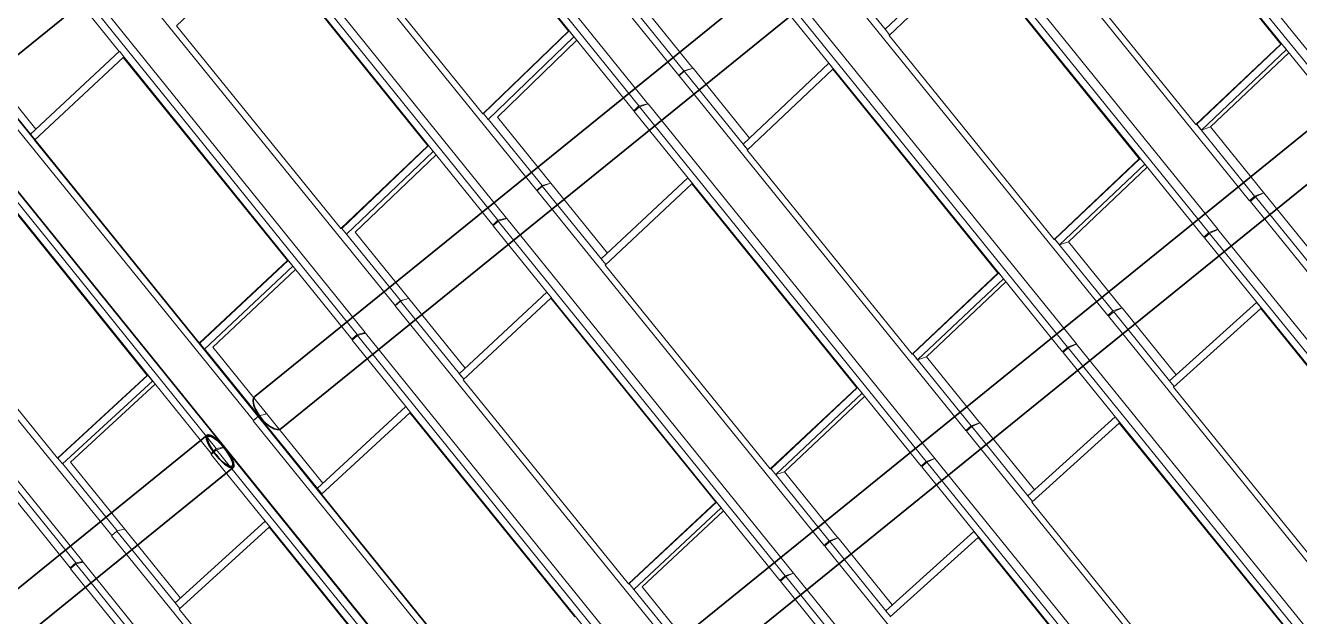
# Model space of a CAD drawing. Header units: millimetres. Extents: x 834681283 to 835686922, y 817551134 to 819407044.
# Drawn here: x 835236782 to 835245165, y 818121314 to 818125200 of the extents above; entities that cross this region are included whole.
import ezdxf

# ---------------------------------------------------------------- set-up
doc = ezdxf.new("R2010")
doc.units = ezdxf.units.MM
doc.header["$LTSCALE"] = 1200
doc.header["$MEASUREMENT"] = 0
doc.linetypes.add('P01-MAGP-P-RF$0$P01_MS_01_N1-FloorPlan-PART2OFUPPERROOFSETTINGOUT$0$BH DASHED2', pattern=[3, 2, -1])
doc.linetypes.add('P01-MAGP-P-RF$0$PHANTOM', pattern=[2.5, 1.25, -0.25, 0.25, -0.25, 0.25, -0.25])
doc.layers.add('P01-MAAN-P-EVA$0$HATCH', color=9, linetype='Continuous')
for name, color, linetype, lineweight in [('P01-MAGP-P-RF$0$MMH053__', 253, 'P01-MAGP-P-RF$0$PHANTOM', 40), ('P01-MAGP-P-RF$0$P01_MS_01_N1-FloorPlan-PART2OFUPPERROOFSETTINGOUT$0$S-BEAM', 253, 'Continuous', 35), ('P01-MAGP-P-RF$0$P01_MS_01_N1-FloorPlan-PART2OFUPPERROOFSETTINGOUT$0$S-BEAM-HIDN', 253, 'P01-MAGP-P-RF$0$P01_MS_01_N1-FloorPlan-PART2OFUPPERROOFSETTINGOUT$0$BH DASHED2', 18), ('P01-MAGP-P-RF$0$ROOF MESH HALF TONE$0$A-GLAZ', 253, 'Continuous', 9)]:
    doc.layers.add(name, color=color, linetype=linetype, lineweight=lineweight)

# ---------------------------------------------------------------- blocks, each defined once
blk = doc.blocks.new('P01-MAGP-P-RF$0$P01_MS_01_N1-FloorPlan-PART2OFUPPERROOFSETTINGOUT$0$Circular Hollow Sections - CHS273x10_PSB97-8442590-PART 2 OF  UPPER ROOF SETTING OUT')
at = {"layer": 'P01-MAGP-P-RF$0$P01_MS_01_N1-FloorPlan-PART2OFUPPERROOFSETTINGOUT$0$S-BEAM'}
for p, q in [((20440.9, 35893.3), (13424.7, 30980.5)), ((13581.3, 30756.9), (20597.5, 35669.7))]:
    blk.add_line(p, q, dxfattribs=at)
for centre, major_axis, start_param, end_param in [((20519.2, 35781.5), (-78.3, 111.8), 0, 3.141593), ((20519.2, 35781.5), (-72.6, 103.6), 0, 3.141593), ((20519.2, 35781.5), (-78.3, 111.8), 3.141593, 6.283185), ((20519.2, 35781.5), (-72.6, 103.6), 3.141593, 6.283185), ((13503, 30868.7), (-78.3, 111.8), 0, 3.141593)]:
    blk.add_ellipse(centre, major_axis=major_axis, ratio=0.424124, start_param=start_param, end_param=end_param, dxfattribs=at)
blk = doc.blocks.new('P01-MAGP-P-RF$0$P01_MS_01_N1-FloorPlan-PART2OFUPPERROOFSETTINGOUT$0$Circular Hollow Sections - CHS273x10_PSB97-8442517-PART 2 OF  UPPER ROOF SETTING OUT')
at = {"layer": 'P01-MAGP-P-RF$0$P01_MS_01_N1-FloorPlan-PART2OFUPPERROOFSETTINGOUT$0$S-BEAM'}
for p, q in [((23873.5, 30991.1), (16857.2, 26078.3)), ((17013.8, 25854.6), (24030.1, 30767.5))]:
    blk.add_line(p, q, dxfattribs=at)
for centre, major_axis, start_param, end_param in [((23951.8, 30879.3), (-78.3, 111.8), 0, 3.141593), ((23951.8, 30879.3), (-72.6, 103.6), 0, 3.141593), ((23951.8, 30879.3), (-78.3, 111.8), 3.141593, 6.283185), ((23951.8, 30879.3), (-72.6, 103.6), 3.141593, 6.283185), ((16935.5, 25966.5), (-78.3, 111.8), 0, 3.141593)]:
    blk.add_ellipse(centre, major_axis=major_axis, ratio=0.420193, start_param=start_param, end_param=end_param, dxfattribs=at)
blk = doc.blocks.new('P01-MAGP-P-RF$0$P01_MS_01_N1-FloorPlan-PART2OFUPPERROOFSETTINGOUT$0$Circular Hollow Sections - CHS273x10_PSB97-8456002-PART 2 OF  UPPER ROOF SETTING OUT')
at = {"layer": 'P01-MAGP-P-RF$0$P01_MS_01_N1-FloorPlan-PART2OFUPPERROOFSETTINGOUT$0$S-BEAM'}
for p, q in [((13092.7, 30748), (9585, 28291.9)), ((9741.5, 28068.2), (13249.3, 30524.4))]:
    blk.add_line(p, q, dxfattribs=at)
for centre, major_axis, start_param, end_param in [((13171, 30636.2), (-78.3, 111.8), 0, 3.141593), ((13171, 30636.2), (-72.6, 103.6), 0, 3.141593), ((13171, 30636.2), (-78.3, 111.8), 3.141593, 6.283185), ((13171, 30636.2), (-72.6, 103.6), 3.141593, 6.283185), ((9663.3, 28180.1), (-78.3, 111.8), 0, 3.141593)]:
    blk.add_ellipse(centre, major_axis=major_axis, ratio=0.275074, start_param=start_param, end_param=end_param, dxfattribs=at)
blk = doc.blocks.new('P01-MAGP-P-RF$0$P01_MS_01_N1-FloorPlan-PART2OFUPPERROOFSETTINGOUT$0$Circular Hollow Sections - CHS273x10_PSB97-8457705-PART 2 OF  UPPER ROOF SETTING OUT')
at = {"layer": 'P01-MAGP-P-RF$0$P01_MS_01_N1-FloorPlan-PART2OFUPPERROOFSETTINGOUT$0$S-BEAM'}
for p, q in [((15203.6, 35888.4), (11705.3, 33438.9)), ((11861.9, 33215.2), (15360.2, 35664.8))]:
    blk.add_line(p, q, dxfattribs=at)
for centre, major_axis, start_param, end_param in [((15281.9, 35776.6), (-72.6, 103.6), 0, 3.141593), ((15281.9, 35776.6), (-78.3, 111.8), 0, 3.141593), ((15281.9, 35776.6), (-78.3, 111.8), 6.05966, 6.283185), ((15281.9, 35776.6), (-72.6, 103.6), 6.227444, 6.283185), ((15281.9, 35776.6), (-72.6, 103.6), 3.141593, 3.197333), ((15281.9, 35776.6), (-78.3, 111.8), 3.141593, 3.365118), ((11783.6, 33327), (-78.3, 111.8), 0, 3.141593)]:
    blk.add_ellipse(centre, major_axis=major_axis, ratio=0.393303, start_param=start_param, end_param=end_param, dxfattribs=at)
at = {"layer": 'P01-MAGP-P-RF$0$P01_MS_01_N1-FloorPlan-PART2OFUPPERROOFSETTINGOUT$0$S-BEAM-HIDN'}
for major_axis, start_param, end_param in [((-72.6, 103.6), 3.197727, 6.227051), ((-78.3, 111.8), 3.365483, 6.059295)]:
    blk.add_ellipse((15281.9, 35776.6), major_axis=major_axis, ratio=0.393303, start_param=start_param, end_param=end_param, dxfattribs=at)
blk = doc.blocks.new('P01-MAGP-P-RF$0$P01_MS_01_N1-FloorPlan-PART2OFUPPERROOFSETTINGOUT$0$Circular Hollow Sections - CHS273x16_PSB98-8464248-PART 2 OF  UPPER ROOF SETTING OUT')
at = {"layer": 'P01-MAGP-P-RF$0$P01_MS_01_N1-FloorPlan-PART2OFUPPERROOFSETTINGOUT$0$S-BEAM'}
for p, q in [((22137.1, 33418.6), (15092.1, 28485.7)), ((15484.7, 28427.3), (22293.7, 33195))]:
    blk.add_line(p, q, dxfattribs=at)
for major_axis, start_param, end_param in [((-78.3, 111.8), 0, 3.141593), ((-72.6, 103.6), 0, 3.141593), ((-78.3, 111.8), 3.141593, 6.283185), ((-72.6, 103.6), 3.141593, 6.283185)]:
    blk.add_ellipse((22215.4, 33306.8), major_axis=major_axis, ratio=0.429466, start_param=start_param, end_param=end_param, dxfattribs=at)
at = {"layer": 'P01-MAGP-P-RF$0$P01_MS_01_N1-FloorPlan-PART2OFUPPERROOFSETTINGOUT$0$S-BEAM-HIDN'}
for p, q in [((15092, 28485.6), (14969.5, 28399.9)), ((15126.1, 28176.2), (15484.6, 28427.3))]:
    blk.add_line(p, q, dxfattribs=at)
blk.add_ellipse((15047.8, 28288), major_axis=(-78.3, 111.8), ratio=0.429466, start_param=0, end_param=3.141593, dxfattribs=at)
blk = doc.blocks.new('P01-MAGP-P-RF$0$ROOF MESH HALF TONE')
at = {"layer": 'P01-MAGP-P-RF$0$ROOF MESH HALF TONE$0$A-GLAZ', "lineweight": 5}
for p, q in [((14631.4, 35348.4), (16353.6, 32890.5)), ((14359.6, 35166.2), (16077.9, 32709.5)), ((16138.2, 32719.9), (14419.9, 35176.6)), ((18985.3, 34733), (20352.9, 32781.2)), ((19020.2, 34761.8), (20742.4, 32304.1)), ((20803.6, 32322), (19081.5, 34779.7)), ((13647.1, 34659.6), (15370.2, 32201.4)), ((14667.9, 34637.1), (15650.2, 33232.7)), ((14673, 34638), (16042.6, 32679.9)), ((13382.9, 34481), (15100.2, 32024.7)), ((15158, 32033.8), (13440.7, 34490.1)), ((18323.5, 34264.4), (20042.9, 31807.2)), ((19328.4, 34234.3), (20319.4, 32820.1)), ((15050.2, 32729.7), (14066, 34133.7)), ((18004.3, 34046.4), (19371.5, 32094.8)), ((18039.3, 34075.2), (19761.1, 31617.6)), ((19821.7, 31634.6), (18100, 34092.2)), ((12662.8, 33970.7), (14387, 31512.1)), ((13080.8, 33447.5), (13691.5, 33950.8)), ((13691.5, 33950.8), (14674.4, 32544.9)), ((13696.7, 33951.3), (15064.3, 31995.1)), ((12407.1, 33796), (14123.3, 31340.1)), ((14178.2, 31347.9), (12462, 33803.8)), ((12370.7, 33766.5), (12692.8, 33305.6)), ((19724.9, 32331.2), (18735.2, 33745.7)), ((17339.7, 33576.1), (19059.4, 31118.8)), ((17374.7, 33604.9), (17728.7, 33099.2)), ((17728.6, 33099.1), (18324.4, 33589.2)), ((17751.8, 33057.3), (18347.6, 33547.5)), ((18347.6, 33547.5), (19338, 32133.7)), ((14066.4, 32042), (13080.8, 33447.5)), ((16067.5, 33378.3), (16388.5, 32920.1)), ((16129.5, 33389.9), (16450.2, 32932.3)), ((17059.4, 33389.2), (18780.6, 30931.6)), ((18840.3, 30947.5), (17119, 33405.1)), ((11678.7, 33281.6), (13403.9, 30822.6)), ((11717.6, 33307.5), (12098.6, 32764.5)), ((11769.5, 33319.6), (12110.2, 32833.9)), ((12072.4, 32803.2), (12693.3, 33306.1)), ((12721.4, 33265.8), (12693.3, 33306.1)), ((17024.1, 33360.2), (18391.1, 31408.5)), ((12095.3, 32761.9), (12716.2, 33264.7)), ((12720.9, 33265.4), (12716.2, 33264.7)), ((12716.2, 33264.7), (13700.1, 31856.7)), ((12721.2, 33264.9), (12720.9, 33265.4)), ((12721.2, 33264.9), (14086.9, 31310.5)), ((15650.2, 33232.7), (15050.2, 32729.7)), ((15055.4, 32730.6), (15655.3, 33233.6)), ((15655.3, 33233.6), (15650.2, 33232.7)), ((15683.2, 33193.3), (15655.1, 33233.4)), ((11432.2, 33111.1), (13147.3, 30655.6)), ((15083.2, 32690.2), (15683.2, 33193.3)), ((15701, 33168.3), (15143.6, 32701)), ((17728.6, 33099.1), (17755.6, 33060.5)), ((18741.3, 31643.4), (17751.8, 33057.3)), ((16353.6, 32890.5), (16388.5, 32920.1)), ((16360.9, 32891.9), (16353.6, 32890.5)), ((16390.9, 32916.5), (16355.6, 32887.6)), ((16355.6, 32887.6), (18075.8, 30430.3)), ((16388.5, 32920.1), (16442.8, 32930.4)), ((16450.7, 32932.4), (16390.9, 32916.5)), ((16390.9, 32916.5), (16744.8, 32410.9)), ((16450.7, 32932.4), (16789.9, 32447.8)), ((16744.8, 32410.9), (17344.5, 32902.6)), ((16768, 32369.2), (17367.7, 32860.9)), ((17372.8, 32862.2), (17344.5, 32902.6)), ((17372.8, 32862.3), (17367.7, 32860.9)), ((17367.7, 32860.9), (18357.7, 31447.5)), ((12072.4, 32803.2), (12099.2, 32765)), ((20319.4, 32820.1), (19724.9, 32331.2)), ((19730.4, 32332.8), (20324.8, 32821.8)), ((19758.6, 32292.4), (20353.1, 32781.4)), ((20324.6, 32821.6), (20319.4, 32820.1)), ((20353.1, 32781.4), (20324.8, 32821.8)), ((20352.9, 32781.2), (20707.4, 32275.3)), ((13082.8, 31354.4), (12095.3, 32761.9)), ((15055.4, 32730.6), (15050.2, 32729.7)), ((15055.1, 32730.4), (15055.4, 32730.5)), ((15055.1, 32730.4), (15083.2, 32690.2)), ((15143.7, 32701), (15464.9, 32242.7)), ((16042.6, 32679.9), (16077.9, 32709.5)), ((16080.3, 32703.5), (16044.8, 32674.5)), ((16077.9, 32709.5), (16138.2, 32719.9)), ((16138.7, 32718.2), (16080.3, 32703.5)), ((16080.3, 32703.5), (17801, 30246.1)), ((16138.2, 32719.9), (16135.1, 32717.3)), ((17859.3, 30260.8), (16138.7, 32718.2)), ((20367.4, 32760.5), (19819.8, 32310.1)), ((15083.5, 32690.5), (15405.6, 32231)), ((16053.7, 32681.8), (16042.6, 32679.9)), ((16044.8, 32674.5), (16393.9, 32175.9)), ((10694.9, 32592.5), (12421.3, 30133)), ((11741.7, 32578.6), (12727, 31168)), ((11746.6, 32578.5), (13110.2, 30626.1)), ((13198.6, 30662), (11864.6, 32571.9)), ((14674.4, 32544.9), (14066.4, 32042)), ((14071.4, 32042.8), (14679.4, 32545.7)), ((14679.4, 32545.7), (14674.4, 32544.9)), ((14707.1, 32505.2), (14679, 32545.4)), ((14099.1, 32002.3), (14707.1, 32505.2)), ((14724.5, 32481.2), (14157.2, 32012)), ((10458, 32426.4), (12172.1, 29971.3)), ((12219.2, 29976.2), (10505.1, 32431.4)), ((16744.8, 32410.9), (16771.8, 32372.3)), ((16747.5, 32407.2), (16771.9, 32372.3)), ((17757.5, 30955.7), (16768, 32369.2)), ((19730.2, 32332.7), (19724.9, 32331.2)), ((19729, 32334.5), (20077.8, 31835.9)), ((19730.2, 32332.7), (19730.3, 32332.8)), ((19730.4, 32332.8), (19758.6, 32292.4)), ((19758.6, 32292.4), (19819.8, 32310.1)), ((19819.8, 32310.1), (20139.1, 31853.6)), ((15370.2, 32201.4), (15405.6, 32231)), ((15375.5, 32202.3), (15370.2, 32201.4)), ((15407, 32228.1), (15371.4, 32199)), ((15371.4, 32199), (17092.3, 29741.6)), ((15405.6, 32231), (15449.8, 32238.9)), ((15465.3, 32242.8), (15407, 32228.1)), ((15407, 32228.1), (15787.7, 31684.4)), ((15465.3, 32242.8), (15804.3, 31758.7)), ((15760.7, 31723), (16365.7, 32216.3)), ((16393.9, 32175.9), (16365.7, 32216.3)), ((15783.9, 31681.4), (16388.9, 32174.6)), ((16393.9, 32175.9), (16388.9, 32174.6)), ((16388.9, 32174.6), (17378.5, 30761.2)), ((16393.9, 32175.9), (17765.4, 30217.1)), ((19338, 32133.7), (18741.3, 31643.4)), ((18746.6, 31644.9), (19343.3, 32135.3)), ((19343.2, 32135.2), (19338, 32133.7)), ((19371.6, 32094.9), (19343.3, 32135.3)), ((12099.6, 30666.7), (11109.9, 32076.7)), ((14071.4, 32042.8), (14066.4, 32042)), ((14071, 32042.5), (14071.3, 32042.8)), ((14071, 32042.5), (14099.1, 32002.3)), ((15064.3, 31995.1), (15100.2, 32024.7)), ((15100.2, 32024.7), (15158, 32033.8)), ((15158.9, 32031.6), (15102.3, 32018.3)), ((15158, 32033.8), (15154, 32030.5)), ((16878.8, 29574.4), (15158.9, 32031.6)), ((18774.9, 31604.5), (19371.6, 32094.9)), ((19386.1, 32073.9), (18835.5, 31621.4)), ((19371.5, 32094.8), (19726, 31588.8)), ((14099.5, 32002.7), (14422.8, 31541.7)), ((14157.2, 32012), (14479.2, 31552.8)), ((15075.8, 31996.9), (15064.3, 31995.1)), ((15102.3, 32018.3), (15066.4, 31989.2)), ((15066.4, 31989.2), (15387.7, 31530.1)), ((15102.3, 32018.3), (16822.2, 29561.1)), ((10772.8, 31892.1), (12134.4, 29941.8)), ((13700.1, 31856.7), (13082.8, 31354.4)), ((13087.5, 31355.1), (13704.8, 31857.4)), ((13704.8, 31857.4), (13700.1, 31856.7)), ((13732.4, 31816.7), (13704.2, 31856.9)), ((20077.8, 31835.9), (20139.1, 31853.6)), ((20140.2, 31853.1), (20083.3, 31830)), ((20139.1, 31853.6), (20136.8, 31851.7)), ((20140.2, 31853.1), (20465.3, 31388.3)), ((13115.1, 31314.4), (13732.4, 31816.7)), ((13749.1, 31793.9), (13170.3, 31322.9)), ((20042.9, 31807.2), (20077.8, 31835.9)), ((20060.5, 31812.3), (20042.9, 31807.2)), ((20083.3, 31830), (20047.6, 31802.2)), ((20047.6, 31802.2), (21748.4, 29370.2)), ((20083.3, 31830), (20418, 31351.4)), ((15760.7, 31723), (15787.7, 31684.5)), ((16773.6, 30268), (15783.9, 31681.4)), ((18746.5, 31644.8), (18741.3, 31643.4)), ((18745.2, 31646.6), (19094.5, 31147.6)), ((18746.5, 31644.8), (18746.6, 31644.9)), ((18746.6, 31644.9), (18774.9, 31604.5)), ((18774.9, 31604.5), (18835.5, 31621.4)), ((18835.5, 31621.4), (19155.2, 31164.5)), ((19726, 31588.8), (19761.1, 31617.6)), ((19765.1, 31611.8), (19729.3, 31583.8)), ((19761.1, 31617.6), (19821.7, 31634.6)), ((19821.5, 31634.1), (19765.1, 31611.8)), ((19765.1, 31611.8), (21469.9, 29179.8)), ((21526.3, 29202.1), (19821.5, 31634.1)), ((14387, 31512.1), (14422.8, 31541.7)), ((14423.1, 31539.4), (14387.2, 31510.4)), ((14422.8, 31541.7), (14467.2, 31549)), ((14452.5, 31546.4), (14423.1, 31539.4)), ((14423.1, 31539.4), (14803.2, 30996.9)), ((14479.6, 31552.9), (14466.2, 31549.7)), ((14479.6, 31552.9), (14818.2, 31069.5)), ((14776.2, 31035.6), (15387.8, 31530.2)), ((15416.1, 31489.8), (15387.8, 31530.2)), ((19741, 31593), (19726, 31588.8)), ((19729.3, 31583.8), (21069.2, 29672.5)), ((14389.9, 31512.6), (14387, 31512.1)), ((14387.2, 31510.4), (16108.7, 29052.7)), ((14799.5, 30994), (15411.2, 31488.5)), ((15416, 31489.7), (15411.2, 31488.5)), ((15411.2, 31488.5), (16400.6, 30074.9)), ((15416.1, 31489.6), (16786.2, 29532)), ((18357.7, 31447.5), (17757.5, 30955.7)), ((17762.6, 30957), (18362.8, 31448.8)), ((17762.7, 30957.1), (18362.8, 31448.9)), ((18362.8, 31448.8), (18357.7, 31447.5)), ((18391.1, 31408.5), (18362.8, 31448.9)), ((13087.5, 31355.1), (13082.8, 31354.4)), ((13087, 31354.6), (13087.5, 31355.1)), ((13087, 31354.6), (13115.1, 31314.4)), ((17791, 30916.7), (18391.1, 31408.5)), ((18405.8, 31387.5), (17850.6, 30932.5)), ((18391.1, 31408.5), (18745.3, 30902.7)), ((13115.7, 31314.9), (13440.4, 30852.2)), ((13170.4, 31322.9), (13493.2, 30862.7)), ((14086.9, 31310.5), (14123.3, 31340.1)), ((14098.7, 31312.2), (14086.9, 31310.5)), ((14125.1, 31333.3), (14088.7, 31304.2)), ((14088.7, 31304.2), (14410.7, 30844)), ((14123.3, 31340.1), (14178.2, 31347.9)), ((14179.4, 31345.2), (14125.1, 31333.3)), ((14125.1, 31333.3), (15844.2, 28876.3)), ((14178.2, 31347.9), (14173.2, 31343.8)), ((15898.5, 28888.1), (14179.4, 31345.2)), ((12727, 31168), (12099.6, 30666.7)), ((12104, 30667.3), (12731.4, 31168.5)), ((12131.4, 30626.4), (12758.9, 31127.7)), ((12774.8, 31106.4), (12183.2, 30633.8)), ((12731.4, 31168.5), (12727, 31168)), ((12758.9, 31127.7), (12730.6, 31168)), ((19059.4, 31118.8), (19094.5, 31147.6)), ((19075.7, 31123.3), (19059.4, 31118.8)), ((19099.6, 31142), (19063.8, 31114)), ((19063.8, 31114), (20764.8, 28682)), ((19094.5, 31147.6), (19155.2, 31164.5)), ((19156.1, 31164.1), (19099.6, 31142)), ((19099.6, 31142), (19434.9, 30662.6)), ((19156.1, 31164.1), (19481.4, 30699)), ((19434.6, 30662.4), (20042.2, 31137)), ((20070.7, 31096.3), (20042.2, 31137)), ((14776.2, 31035.6), (14803.3, 30997)), ((19458.5, 30620), (20066.1, 31094.5)), ((20071, 31096.5), (20066.1, 31094.5)), ((20066.1, 31094.5), (21064.5, 29670.3)), ((21069.3, 29672.2), (20071, 31096.5)), ((15789.7, 29580.5), (14799.5, 30994)), ((17762.6, 30957), (17757.5, 30955.7)), ((17761.4, 30958.8), (18111.1, 30459.2)), ((17762.7, 30957.1), (17791, 30916.7)), ((17791, 30916.7), (17850.6, 30932.5)), ((17850.6, 30932.5), (18170.9, 30475.1)), ((18745.3, 30902.7), (18780.6, 30931.6)), ((18780.6, 30931.6), (18840.3, 30947.5)), ((18840.2, 30947), (18784.5, 30925.8)), ((20544.7, 28514.9), (18840.2, 30947)), ((13439.3, 30850.7), (13402.9, 30821.6)), ((13403.9, 30822.6), (13440.4, 30852.2)), ((13447.6, 30852.6), (13439.3, 30850.7)), ((13439.3, 30850.7), (13818.4, 30309.8)), ((13440.4, 30852.2), (13488.4, 30859.6)), ((13493.5, 30862.8), (13486.6, 30861.3)), ((13493.5, 30862.8), (13831.4, 30380.6)), ((18759.9, 30906.6), (18745.3, 30902.7)), ((18784.5, 30925.8), (18748.5, 30897.7)), ((18748.5, 30897.7), (20092.6, 28980)), ((18784.5, 30925.8), (20489, 28493.7)), ((13402.9, 30821.6), (15125.3, 28363.7)), ((13791.5, 30348.6), (14410.9, 30844.2)), ((13815, 30307), (14434.3, 30802.6)), ((14439.2, 30803.8), (14410.9, 30844.2)), ((14439, 30803.6), (14434.3, 30802.6)), ((14434.3, 30802.6), (15423.8, 29388.3)), ((14439.1, 30803.5), (14439, 30803.6)), ((14439.1, 30803.4), (15807.8, 28847.2)), ((17378.5, 30761.2), (16773.6, 30268)), ((16778.6, 30269.3), (17383.5, 30762.5)), ((16778.6, 30269.3), (17383.5, 30762.5)), ((16806.9, 30228.9), (17411.8, 30722.1)), ((17426.5, 30701.2), (16865.2, 30243.6)), ((17383.5, 30762.5), (17378.5, 30761.2)), ((12104, 30667.3), (12099.6, 30666.7)), ((12103.2, 30666.7), (12104, 30667.3)), ((12103.2, 30666.7), (12131.4, 30626.4)), ((12132.3, 30627.1), (12458.3, 30162.5)), ((12183.3, 30633.8), (12507, 30172.6)), ((13110.2, 30626.1), (13147.3, 30655.6)), ((13122.3, 30627.6), (13110.2, 30626.1)), ((13148.5, 30648.4), (13111.7, 30619.3)), ((13111.7, 30619.3), (13434.3, 30158)), ((13147.3, 30655.6), (13198.6, 30662)), ((13200.2, 30658.8), (13148.5, 30648.4)), ((13148.5, 30648.4), (14866.7, 28191.7)), ((13198.6, 30662), (13192.6, 30657.2)), ((14918.3, 28202), (13200.2, 30658.8)), ((19434.6, 30662.4), (19462.2, 30622.9)), ((20455.1, 29195.1), (19458.5, 30620)), ((18075.8, 30430.3), (18111.1, 30459.2)), ((18090.6, 30434.2), (18075.8, 30430.3)), ((18115.8, 30453.8), (18079.8, 30425.8)), ((18111.1, 30459.2), (18170.9, 30475.1)), ((18171.7, 30474.8), (18115.8, 30453.8)), ((18115.8, 30453.8), (18451.5, 29973.9)), ((18171.7, 30474.8), (18497.1, 30009.5)), ((18451.3, 29973.7), (19061.5, 30450.7)), ((19089.9, 30410.1), (19061.5, 30450.7)), ((13791.5, 30348.6), (13818.6, 30310)), ((18079.8, 30425.8), (19781.1, 27993.8)), ((18475.2, 29931.4), (19085.4, 30408.4)), ((19090.2, 30410.2), (19085.4, 30408.4)), ((19085.4, 30408.4), (20083.2, 28984.8)), ((14805.9, 28893), (13815, 30307)), ((16778.6, 30269.3), (16773.6, 30268)), ((16777.4, 30271.1), (17127.8, 29770.6)), ((17801, 30246.1), (17859.3, 30260.8)), ((17859.3, 30260.1), (17804.6, 30240.2)), ((19563.6, 27828), (17859.3, 30260.1)), ((16806.9, 30228.9), (16865.2, 30243.6)), ((16865.2, 30243.6), (17186.2, 29785.3)), ((17765.4, 30217.1), (17801, 30246.1)), ((17779.5, 30220.7), (17765.4, 30217.1)), ((17804.6, 30240.2), (17768.5, 30212)), ((17768.5, 30212), (19107.4, 28301.3)), ((17804.6, 30240.2), (19508.9, 27808.2)), ((12418.9, 30132.8), (14142.2, 27674.6)), ((12421.3, 30133), (12456.4, 30161)), ((12456.4, 30161), (12833.5, 29623.1)), ((12458.3, 30162.5), (12506.2, 30169.3)), ((12507.2, 30172.7), (12503.9, 30172)), ((12507.2, 30172.7), (12844.3, 29691.8)), ((12806.8, 29662.1), (13434.6, 30158.2)), ((12830.3, 29620.5), (13458.1, 30116.6)), ((13462.9, 30117.8), (13434.6, 30158.2)), ((13462.6, 30117.5), (13458.1, 30116.6)), ((13458.1, 30116.6), (14448, 28701.2)), ((13462.7, 30117.3), (13462.6, 30117.5)), ((13462.8, 30117.2), (14829.8, 28162.5)), ((16400.6, 30074.9), (15789.7, 29580.5)), ((15794.5, 29581.6), (16405.5, 30076)), ((15822.7, 29541.2), (16433.6, 30035.5)), ((16448.2, 30014.9), (15879.3, 29554.6)), ((16405.5, 30076), (16400.6, 30074.9)), ((16433.6, 30035.5), (16405.4, 30075.9)), ((12134.4, 29941.8), (12172.1, 29971.3)), ((12146.5, 29943.1), (12134.4, 29941.8)), ((12172.7, 29963.6), (12135.3, 29934.4)), ((12135.3, 29934.4), (12458.6, 29471.9)), ((12172.1, 29971.3), (12219.2, 29976.2)), ((12221.3, 29972.4), (12172.7, 29963.6)), ((12172.7, 29963.6), (13889.8, 27507.1)), ((12219.2, 29976.2), (12212.2, 29970.8)), ((13938.4, 27515.9), (12221.3, 29972.4)), ((18451.3, 29973.7), (18478.9, 29934.3)), ((19471.5, 28507.2), (18475.2, 29931.4)), ((17092.3, 29741.6), (17127.8, 29770.6)), ((17131.9, 29765.6), (17095.8, 29737.4)), ((17127.8, 29770.6), (17186.2, 29785.3)), ((17186.8, 29785.2), (17131.9, 29765.6)), ((17131.9, 29765.6), (17467.9, 29285.4)), ((17186.8, 29785.2), (17512.3, 29320)), ((17467.7, 29285.2), (18081.6, 29764.8)), ((18110, 29724.2), (18081.6, 29764.8)), ((17105.4, 29744.9), (17092.3, 29741.6)), ((17095.8, 29737.4), (18797.3, 27305.4)), ((17491.7, 29243), (18105.6, 29722.6)), ((18110.2, 29724.3), (18105.6, 29722.6)), ((18105.6, 29722.6), (19102.8, 28299.5)), ((19107.5, 28301.1), (18110.2, 29724.3)), ((12806.8, 29662.1), (12833.9, 29623.4)), ((13822.3, 28205.5), (12830.3, 29620.5)), ((15794.5, 29581.6), (15789.7, 29580.5)), ((15793.3, 29583.4), (15799, 29575.2)), ((15794.4, 29581.5), (15794.5, 29581.6)), ((15794.4, 29581.5), (15822.7, 29541.2)), ((15822.8, 29541.2), (16144.7, 29081.8)), ((15879.3, 29554.6), (16201.1, 29095.3)), ((16786.2, 29532), (16822.2, 29561.1)), ((16800, 29535.2), (16786.2, 29532)), ((16825.6, 29555.1), (16789.2, 29526.7)), ((16789.2, 29526.7), (18127.9, 27615.9)), ((16822.2, 29561.1), (16878.8, 29574.4)), ((16878.9, 29573.4), (16825.6, 29555.1)), ((16825.6, 29555.1), (18529.4, 27123)), ((18582.8, 27141.3), (16878.9, 29573.4)), ((17467.7, 29285.2), (17495.3, 29245.8))]:
    blk.add_line(p, q, dxfattribs=at)
blk = doc.blocks.new('P01-MAGP-P-RF')
at = {"layer": 'P01-MAGP-P-RF$0$P01_MS_01_N1-FloorPlan-PART2OFUPPERROOFSETTINGOUT$0$S-BEAM'}
for p, q in [((835240195.3, 818120307.6), (835236415, 818124976.1)), ((835239962.2, 818120118.8), (835236181.8, 818124787.3))]:
    blk.add_line(p, q, dxfattribs=at)
at = {"layer": 'P01-MAGP-P-RF$0$MMH053__', "rotation": 3.998948738169357}
blk.add_blockref('P01-MAGP-P-RF$0$ROOF MESH HALF TONE', (835227060.7, 818090920.1), dxfattribs=at)
at = {"layer": 'P01-MAGP-P-RF$0$P01_MS_01_N1-FloorPlan-PART2OFUPPERROOFSETTINGOUT$0$S-BEAM', "rotation": 3.998948738169357}
for name in ['P01-MAGP-P-RF$0$P01_MS_01_N1-FloorPlan-PART2OFUPPERROOFSETTINGOUT$0$Circular Hollow Sections - CHS273x10_PSB97-8442590-PART 2 OF  UPPER ROOF SETTING OUT', 'P01-MAGP-P-RF$0$P01_MS_01_N1-FloorPlan-PART2OFUPPERROOFSETTINGOUT$0$Circular Hollow Sections - CHS273x10_PSB97-8442517-PART 2 OF  UPPER ROOF SETTING OUT', 'P01-MAGP-P-RF$0$P01_MS_01_N1-FloorPlan-PART2OFUPPERROOFSETTINGOUT$0$Circular Hollow Sections - CHS273x10_PSB97-8456002-PART 2 OF  UPPER ROOF SETTING OUT']:
    blk.add_blockref(name, (835227060.7, 818090920.1), dxfattribs=at)
at = {"layer": 'P01-MAGP-P-RF$0$P01_MS_01_N1-FloorPlan-PART2OFUPPERROOFSETTINGOUT$0$S-BEAM', "linetype": 'P01-MAGP-P-RF$0$P01_MS_01_N1-FloorPlan-PART2OFUPPERROOFSETTINGOUT$0$BH DASHED2', "lineweight": 18, "rotation": 3.998948738169357}
for name in ['P01-MAGP-P-RF$0$P01_MS_01_N1-FloorPlan-PART2OFUPPERROOFSETTINGOUT$0$Circular Hollow Sections - CHS273x10_PSB97-8457705-PART 2 OF  UPPER ROOF SETTING OUT', 'P01-MAGP-P-RF$0$P01_MS_01_N1-FloorPlan-PART2OFUPPERROOFSETTINGOUT$0$Circular Hollow Sections - CHS273x16_PSB98-8464248-PART 2 OF  UPPER ROOF SETTING OUT']:
    blk.add_blockref(name, (835227060.7, 818090920.1), dxfattribs=at)
blk = doc.blocks.new('P01-MAAN-P-EVA')
at = {"layer": 'P01-MAAN-P-EVA$0$HATCH', "ltscale": 0.1}
h = blk.add_hatch(dxfattribs=at)
h.set_pattern_fill('_USER', color=240, scale=1000, angle=45, pattern_type=0)
h.set_pattern_definition([(45, (0, 0), (-707.1067812, 707.1067812), [])])
edge = h.paths.add_edge_path()
edge.add_arc((835196988.9, 818165277), 4500, 18.1416, 95.30201, ccw=False)
edge.add_line((835201265.2, 818166678.1), (835207845.7, 818146594.5))
edge.add_line((835207845.7, 818146594.5), (835213873.1, 818060376.1))
edge.add_line((835213873.1, 818060376.1), (835249478.8, 818062865.3))
edge.add_line((835249478.8, 818062865.3), (835248374, 818055694))
edge.add_line((835248374, 818055694), (835252895, 818008746))
edge.add_line((835252895, 818008746), (835250408, 818006215))
edge.add_line((835250408, 818006215), (835243261, 818005049))
edge.add_line((835243261, 818005049), (835236208.1, 818004470.2))
edge.add_line((835236208.1, 818004470.2), (835241213, 818020285.1))
edge.add_line((835241213, 818020285.1), (835241220.2, 818039416))
edge.add_line((835241220.2, 818039416), (835229055.7, 818038576))
edge.add_line((835229055.7, 818038576), (835228294.9, 818049593.8))
edge.add_line((835228294.9, 818049593.8), (835229458.6, 818057956.2))
edge.add_line((835229458.6, 818057956.2), (835210625.8, 818056639.6))
edge.add_line((835210625.8, 818056639.6), (835209478.3, 818073053.1))
edge.add_line((835209478.3, 818073053.1), (835194734, 818069578))
edge.add_line((835194734, 818069578), (835179214, 818138785))
edge.add_line((835179214, 818138785), (835191844, 818148372))
edge.add_line((835191844, 818148372), (835202738.6, 818150939.9))
edge.add_line((835202738.6, 818150939.9), (835196573.1, 818169757.7))

msp = doc.modelspace()

# ---------------------------------------------------------------- block references
msp.add_blockref('P01-MAGP-P-RF', (0, 0))

# ---------------------------------------------------------------- next in the draw order: block references
msp.add_blockref('P01-MAAN-P-EVA', (0, 0))

doc.saveas('drawing.dxf')
